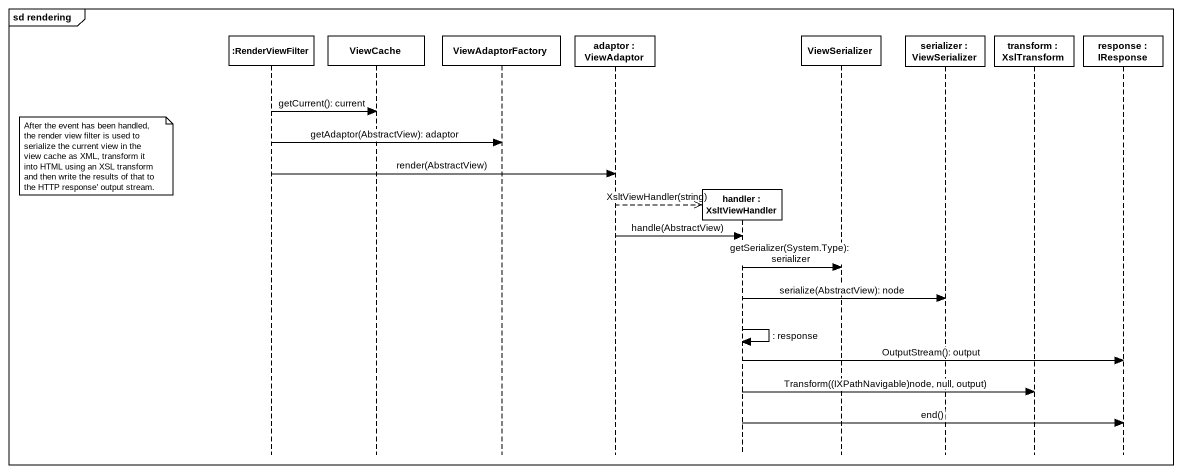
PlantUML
@startuml
mainframe sd rendering
hide footbox
participant ":RenderViewFilter" as RenderViewFilter
participant ViewCache
participant ViewAdaptorFactory
participant "adaptor : ViewAdaptor" as adaptor
participant "handler : XsltViewHandler" as handler
participant ViewSerializer
participant "serializer : ViewSerializer" as serializer
participant "transform : XslTransform" as transform_XslTransform
participant "response : IResponse" as response

RenderViewFilter -> ViewCache : getCurrent(): current
RenderViewFilter -> ViewAdaptorFactory : getAdaptor(AbstractView): adaptor
note left of RenderViewFilter : After the event has been handled, the render view filter is used to serialize the current view in the view cache as XML, transform it into HTML using an XSL transform and then write the results of that to the HTTP response' output stream.
RenderViewFilter -> adaptor : render(AbstractView)
adaptor -->> handler ** : XsltViewHandler(string)
adaptor -> handler : handle(AbstractView)
handler -> ViewSerializer : getSerializer(System.Type): serializer
handler -> serializer : serialize(AbstractView): node
handler -> handler : : response
handler -> response : OutputStream(): output
handler -> transform_XslTransform : Transform((IXPathNavigable)node, null, output)
handler -> response : end()
@enduml
